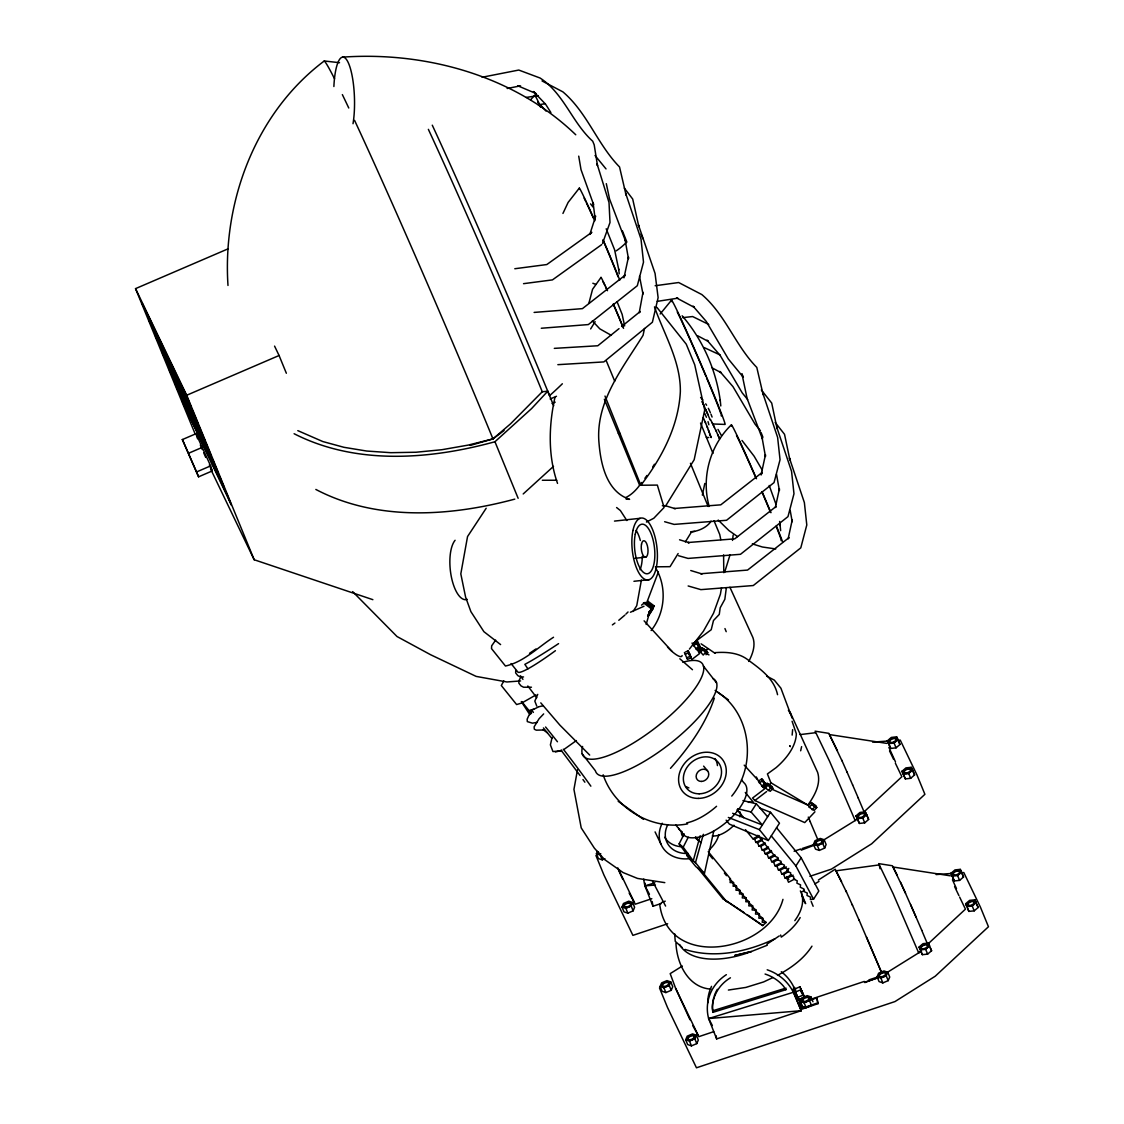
<?xml version="1.0" encoding="UTF-8"?>
<svg xmlns="http://www.w3.org/2000/svg" width="1124" height="1124" viewBox="0 0 1124 1124"><rect width="100%" height="100%" fill="white"/><g stroke="black" fill="none" stroke-linecap="round" stroke-linejoin="round"><path stroke-width="1.5" d="M733.143 535.122L732.511 540.419M515.747 670.368L515.649 672.883L517.799 675.622L520.384 676.957L523.531 676.957M726.202 631.674L724.952 628.569M645.148 883.183L644.951 885.895L652.974 906.253L661.263 903.485M785.943 988.08L785.831 989.71L712.855 1012.359L712.461 1006.795A39.972 37.022 4.1 0 1 713.726 997.775M781.292 971.698A45.002 41.686 4.1 0 1 793.699 986.886L793.319 992.295L801.201 1010.701L716.648 1038.927L708.626 1018.569A45.002 41.686 4.1 0 1 726.371 974.677M742.163 894.788L746.224 898.104L745.788 901.729L749.385 901.954L748.767 905.874L752.729 906.042L752.125 909.976L756.087 910.145L755.483 914.065L759.445 914.248L758.826 918.168L762.803 918.336L762.184 922.27L766.146 922.439L762.662 925.558L722.69 898.483L698.088 868.431M588.864 303.325L592.573 289.261L601.017 277.417M729.504 879.319L733.565 882.635L733.087 886.218L736.557 886.288L735.953 890.222L739.915 890.391L739.437 893.973L742.866 894.001L742.261 897.921L746.224 898.104M554.933 397.46C548.709 425.673 547.866 455.852 557.532 483.39M721.51 587.768L720.386 594.245L713.515 613.24L703.329 631.351L689.391 649.11M730.01 554.919L724.615 572.355M641.383 580.125L636.746 605.681L633.079 611.47M776.558 827.714L801.159 857.767L818.834 891.009L813.551 899.186L810.348 899.551L810.629 897.177L807.004 895.463L807.271 893.074L803.646 891.36L803.913 888.986L800.288 887.258L800.555 884.883L796.93 883.169L797.211 880.78L793.586 879.066L793.769 876.875L790.425 875.217L790.692 872.842L787.067 871.114L787.418 869.119L784.116 867.503L784.383 865.129L780.759 863.415L781.068 861.363L777.766 859.748L778.075 857.71L774.773 856.095L757.745 835.287M577.483 769.856L573.942 789.385L581.22 827.896L594.357 848.142L604.529 859.523L623.075 872.561L637.533 878.434L664.804 882.635M639.275 312.458L642.998 292.31L642.984 294.095L639.514 276.265M782.964 899.341C769.055 952.267 668.541 970.757 659.746 904.637L661.98 902.347L665.239 901.167M649.574 612.482L646.174 624.48M726.329 587.922L724.839 599.289L720.189 607.789L719.276 614.407L713.487 620.518L711.225 629.721L696.346 640.792L700.969 652.046M792.645 729.631L792.139 735.096M713.698 831.339L704.411 873.573L695.784 866.548L686.848 855.631L695.475 862.656L704.411 873.573M644.516 328.447L643.068 335.303C622.724 368.265 595.088 401.858 599.022 443.249C600.778 464.437 606.749 491.778 629.581 499.323L626.18 499.197M702.345 495.122L704.804 483.475M623.975 277.825L628.471 256.975L628.471 258.773L624.902 238.794L625.38 240.662L609.559 199.018L606.3 183.648M775.405 507.289L779.41 488.743L779.396 490.486L776.515 474.342M788.205 538.508L792.223 519.976L792.209 521.719L790.186 510.408M800.667 750.804L801.609 746.631M552.109 737.414L550.395 744.889L552.952 751.549L559.569 750.944M700.168 835.806L693.227 860.829L683.195 847.187L679.121 843.871L684.207 833.896M695.475 862.656L703.343 834.303M702.711 649.138L706.406 651.962L705.099 651.709M595.706 216.131L589.805 234.424L591.814 232.317L546.812 264.547L514.806 268.734M714.33 698.116C705.563 724.559 688.759 747.629 670.494 768.324M602.52 243.36L610.009 222.482L609.011 202.517L597.013 163.683L597.49 165.593L594.203 144.856L592.727 141.231C572.088 122.642 563.897 93.475 540.068 78.02L518.782 70.053L482.098 77.247M646.609 603.082L658.411 571.891M604.909 858.68L602.253 859.846L598.389 858.567L596.423 853.776L597.392 851.388M622.008 907.068L623.455 903.485L628.766 901.181L632.629 902.446L634.596 907.251L633.149 910.833L627.838 913.138L623.975 911.873L622.008 907.068L625.871 908.347L631.182 906.028L632.629 902.446M813.523 844.335L814.97 840.752L820.281 838.448L824.145 839.712L826.112 844.517L824.665 848.086L819.368 850.404L815.504 849.14L813.523 844.335L817.387 845.599L822.698 843.295L824.145 839.712M562.941 213.448L568.112 202.432L579.338 188.073M660.111 986.451L661.643 982.868L666.968 980.606L670.775 981.926L672.742 986.717L671.211 990.314L665.872 992.576L662.078 991.256L660.111 986.451L663.905 987.785L669.244 985.509L670.775 981.926M685.682 1039.756L687.214 1036.159L692.553 1033.897L696.346 1035.218L698.313 1040.023L696.782 1043.606L691.457 1045.882L687.649 1044.547L685.682 1039.756L689.49 1041.077L694.815 1038.815L696.346 1035.218M811.008 996.96L809.477 1000.557L811.444 1005.348L806.105 1007.624L802.311 1006.289L800.344 1001.498L801.876 997.901L807.201 995.639L811.008 996.96L812.975 1001.765M877.099 976.77L878.631 973.187L883.956 970.925L887.763 972.246L889.73 977.037L888.199 980.634L882.86 982.896L879.066 981.575L877.099 976.77L880.893 978.105L886.218 975.829L887.763 972.246M537.75 694.365L534.827 701.109L536.766 706.083M683.195 847.187L688.267 837.211M748.767 661.432C752.546 654.252 755.75 645.555 752.897 637.533L729.926 587.262M521.03 676.803L518.951 680.624L518.852 683.153L521.002 685.879L523.587 687.228L531.455 687.214M503.819 680.947L501.318 685.528L516.604 704.551L521.719 703.048L535.909 694.955M649.279 611.92L649.827 610.978M651.33 610.177L652.299 608.154L651.119 608.899M590.634 328.939L595.13 321.647M678.137 553.556L670.044 566.679L655.32 566.819M685.345 541.894L691.639 531.694M650.29 612.468L654.308 606.019L647.536 600.947M649.18 614.94L653.213 608.477L645.078 602.394L641.537 605.148M660.181 313.989L671.604 300.066M737.653 808.718L751.057 811.978L756.34 803.815L767.622 816.797M770.53 812.287L779.466 823.204L768.296 840.541L759.36 829.624L770.53 812.287L759.599 808.001M787.067 871.114L788.823 868.388M813.551 899.186L795.89 865.944L801.159 857.767M486.172 508.259L467.542 536.555L460.812 573.886L465.617 597.181L470.9 611.653L483.91 631.688L500.602 644.586M811.964 946.155C803.758 959.053 790.734 968.214 777.485 975.379M731.752 796.073C756.958 765.795 751.31 713.698 717.548 692.117M769.28 785.044L770.881 782.74L767.411 773.944L776.108 767.636A70.671 38.076 -22.3 0 0 796.326 733.761L792.083 721.243M772.329 789.385L807.861 805.079C814.436 795.862 821.279 783.976 817.612 772.343L790.327 712.658L788.36 710.171M495.67 640.118L491.68 645.794L491.511 648.604L505.449 666.026C523.77 662.05 538.045 647.185 553.528 637.252M624.368 276.321L625.225 275.141L582.429 308.636L534.111 312.416M775.434 507.514L776.248 506.362L734.745 538.846L687.874 542.527L689.265 542.737L679.556 539.787M788.233 538.733L789.062 537.595L747.558 570.079L700.688 573.746M639.373 312.655L640.23 311.488L621.67 326.48M532.059 711.169L528.772 715.623L527.142 719.219L527.325 721.608L532.425 723.168L537.37 722.339M649.742 612.524L647.86 614.983M647.705 616.247L651.189 610.613L649.236 612.215M651.133 630.536C664.972 613.198 667.192 587.936 656.065 568.603M648.731 612.383L651.555 608.941L653.213 608.477M707.769 652.721L706.856 650.852L701.994 647.719L699.409 650.684L703.217 655.067L705.802 652.089L707.769 652.721L706.055 654.702M700.322 652.566L702.907 649.588L701.994 647.719M767.088 783.302L764.503 786.266L765.374 788.121L770.263 791.31L772.834 788.331L771.977 786.491L767.088 783.302L767.959 785.142L772.834 788.331M765.374 788.121L767.959 785.142M768.254 790.636L770.825 787.657M811.008 802.452L808.437 805.43L809.308 807.271L814.183 810.46L816.769 807.496L815.898 805.641L811.008 802.452L814.76 806.821L816.769 807.496M809.308 807.271L811.879 804.306M812.174 809.8L814.76 806.821M562.351 383.776A284.878 120.858 -22.6 0 1 549.524 395.704L547.753 391.222L542.274 391.756L510.437 423.917L492.958 438.894L470.141 445.455M432.276 125.185A227.989 6.027 66.7 0 1 547.753 391.222L531.568 408.602L494.953 441.746C429.846 459.604 355.971 465.322 294.109 433.724M530.626 99.713L534.799 95.273M731.443 424.76C710.017 445.329 701.039 477.798 709.188 506.404M543.665 713.909L539.042 718.784L534.125 726.849L534.307 729.223L536.288 730.164L544.353 729.968M814.942 811.823L804.742 822.585L754.836 800.555L752.574 798.026L764.362 789.048L762.859 785.929M625.942 614.069L628.035 611.976M553.5 466.362L523.194 493.956M921.174 951.297L886.991 972.583M864.061 811.865L901.87 776.726L895.364 763.168M887.398 740.842L891.304 737.442L896.601 736.838L897.992 739.634L899.959 744.439L896.053 747.839L890.756 748.444L887.398 740.842L890.756 748.444M888.789 743.638L894.086 743.034L897.992 739.634M902.024 771.303L905.916 767.903L911.213 767.313L912.618 770.109L914.585 774.9L910.679 778.3L905.382 778.904L902.024 771.303L905.382 778.904M856.052 815.841L859.958 812.441L865.255 811.837L866.646 814.647L868.627 819.438L864.721 822.838L859.424 823.442L856.052 815.841L859.424 823.442M903.415 774.113L908.712 773.509L912.618 770.109M857.457 818.651L862.754 818.047L866.646 814.647M951.016 873.292L954.979 869.906L960.261 869.372L961.568 872.21L963.535 877.001L959.573 880.387L954.304 880.935L951.016 873.292L954.304 880.935M952.323 876.13L957.606 875.582L961.568 872.21M965.642 903.766L969.605 900.38L974.873 899.832L976.194 902.67L972.232 906.056L966.949 906.604L965.642 903.766L968.916 911.395L974.199 910.847L978.161 907.475L974.873 899.832M919.081 947.04L923.043 943.654L928.312 943.106L929.618 945.944L925.656 949.33L920.387 949.878L919.081 947.04L922.354 954.669L927.623 954.121L931.585 950.749L928.312 943.106M618.776 620.279L624.888 615.109M339.532 62.705L324.26 60.977C255.696 112.47 222.426 201.28 227.989 285.454M815.35 732.736L800.077 734.604M818.384 880.036L835.244 869.231L846.47 892.105M818.975 881.413L814.886 883.871M619.029 328.63L597.813 345.756L554.301 348.37M691.555 659.718L699.409 653.718L697.175 649.054M754.836 800.555L766.624 791.563M297.804 430.632L322.813 441.549L343.972 447.31L366.747 451.047L390.857 452.691L416.006 452.241L441.887 449.712L468.174 445.104L492.958 438.894L504.072 430.52M576.387 740.576L564.417 749.118M601.705 244.611L552.446 279.89L523.531 283.67M695.854 641.537L692.581 643.897L697.105 650.065L700.364 647.705L695.854 641.537L699.114 646.806L697.526 645.092M693.494 645.78L696.768 643.42M695.756 648.871L699.016 646.497L700.364 647.705M758.475 781.18L761.749 778.806L766.245 784.988L762.985 787.348L758.475 781.18L759.852 782.43M759.346 783.021L762.62 780.646L761.749 778.806M761.608 786.112L764.868 783.737L766.245 784.988M612.383 624.888L614.94 623.047M529.516 653.325L535.979 648.955M779.269 935.927L766.919 944.174L767.242 945.242L751.366 951.508L734.703 955.498L751.366 951.508A66.119 35.631 -22.3 0 1 679.584 944.483M705.254 650.487L707.727 648.857M823.442 840.148L858.019 818.778M918.575 952.702L921.582 951.199M529.011 710.663L533.703 709.258A66.119 7.334 -38.6 0 0 538.607 706.799M682.352 966.036L670.185 973.637L675.594 988.249L689.967 1019.735M801.482 892.189L804.461 890.334M630.452 612.229L643.982 606.258M745.465 829.681L752.911 838.785L759.136 835.554M752.911 838.785L754.569 839.052L759.234 836.621M754.569 839.052L755.904 842.452L762.142 839.207M755.904 842.452L757.562 842.719L762.241 840.288M757.562 842.719L758.911 846.105L765.135 842.86M758.911 846.105L760.681 846.316L765.36 843.885M760.681 846.316L762.255 850.208L768.493 846.962M762.255 850.208L763.913 850.475L768.591 848.044M763.913 850.475L765.219 853.804L771.443 850.573M765.219 853.804L766.99 854.029L771.668 851.599M766.99 854.029L768.563 857.907L774.801 854.676M768.563 857.907L770.263 858.23L774.928 855.8M770.263 858.23L771.724 861.757L777.949 858.525M771.724 861.757L773.509 861.982L778.173 859.551M773.509 861.982L775.082 865.859L781.306 862.614M775.082 865.859L776.853 866.07L781.531 863.654M776.853 866.07L778.426 869.962L784.65 866.716M778.426 869.962L780.211 870.173L786.435 866.941M780.211 870.173L781.784 874.051L788.008 870.819M781.784 874.051L783.569 874.275L788.233 871.845M783.569 874.275L785.142 878.153L791.366 874.908M785.142 878.153L786.926 878.364L793.151 875.132M794.724 879.01L788.5 882.256L786.926 878.364M646.426 522.056L653.775 518.276L664.087 507.486L657.343 485.09L639.64 485.259A66.639 37.036 -87 0 1 625.689 497.581M772.862 977.571L763.618 981.94L745.816 987.434L728.38 990.047M775.04 938.695C747.643 951.789 714.695 958.955 685.05 949.443M195.084 433.794L135.54 288.629L227.905 248.91M135.54 288.629L186.71 395.241L279.075 355.507L286.353 373.252M182.383 439.568L195.998 433.709L210.624 465.898L212.225 470.956L198.597 476.815L182.383 439.568L198.597 476.815M188.888 453.127L202.503 447.268M196.995 471.757L210.624 465.898M550.17 398.992L556.478 396.28M552.024 403.502L555.186 402.153M685.668 651.878L688.155 650.81L691.162 657.835L687.438 659.437L684.418 652.412M685.303 654.252L689.04 652.651L690.586 656.486L688.9 652.679M686.806 657.765L690.543 656.163M799.881 986.802L794.232 989.232L798.799 999.882L804.447 997.438L799.881 986.802L804.447 997.438M795.567 992.014L801.229 989.584M797.857 997.339L803.505 994.909M800.344 1001.498L804.138 1002.819L809.477 1000.557M801.243 850.151L814.83 844.995M864.806 982.587L878.392 977.416M794.331 993.728L796.031 993.138L795.216 988.136L793.516 988.727L794.331 993.728L801.201 1010.701L708.626 1018.569L712.377 1025.538M810.755 999.967L816.895 997.873L818.033 1003.648L801.005 1009.493M796.031 993.138L802.381 1008.13L817.71 1002.875L816.895 997.873M651.808 898.694L635.257 904.216L617.835 867.911M794.092 851.219L800.724 849.013M802.255 848.494L812.989 844.911M667.642 923.773L632.896 935.365L603.925 874.992L595.931 855.505M809.898 876.313L831.409 869.133L871.662 843.801L924.897 794.303L916.903 774.829L900.254 740.126L896.797 740.379M713.712 1031.677L698.819 1036.651L675.594 988.249M811.331 999.11L864.272 981.435L864.651 982.207L878.49 977.683M868.88 979.903L876.551 977.346M654.913 882.804L644.951 885.895A45.002 41.686 4.1 0 1 643.771 879.109M712.967 1010.715L784.285 988.6M708.626 1018.569L793.319 992.295A45.002 41.686 4.1 0 0 767.186 969.801M533.703 709.258L531.357 709.947A380.46 122.53 49.2 0 1 533.408 712.377M654.308 606.019L652.665 606.468L647.241 602.408M555.411 751.998L561.691 750.396L559.429 750.958M514.778 499.126C450.176 516.492 376.779 521.466 315.844 489.446M539.169 706.687L543.313 705.689M687.621 823.864C652.496 830.791 614.519 808.83 603.152 774.815M507.135 88.487L520.567 85.846M526.201 97.437L538.199 95.582M655.166 285.735L678.671 282.531L701.854 294.572C725.5 314.692 735.279 345.461 756.789 367.422L763.14 394.679L762.69 392.824L777.611 437.362L780.042 459.744L774.029 482.603L726.54 520.286L674.133 524.402L664.635 521.719M657.287 301.358L677.884 298.169L676.564 297.944L694.267 307.386L693.072 306.164L706.209 321.38L728.296 358.921L743.371 377.313L741.924 373.8L747.109 398.5L762.465 438.908L761.988 437.096L765.444 456.47L765.458 454.728L761.089 474.96L762.297 472.347L720.793 504.831L673.922 508.512M682.76 317.642L692.623 316.547L708.78 324.471M538.27 104.743L545.154 103.773M691.71 531.75L694.716 531.399M614.491 521.086L640.006 518.319M634.877 558.319L645.85 557.125M633.936 581.291L649.25 579.633M655.433 884.995L644.951 885.895L649.447 894.254M541.29 328.25L588.344 324.569L637.308 285.721L643.504 262.145L641.003 239.075L625.618 193.159L626.082 195.07L619.535 166.97C597.364 144.322 587.276 112.611 562.899 91.873L542.035 80.942M520.609 680.933L506.938 681.973L476.14 676.395L430.604 654.73L397.025 636.535L352.641 591.617M872.575 742.135L888.143 741.011M936.137 874.57L953.433 873.32M960.36 872.814L963.816 872.561L980.465 907.251L988.46 926.738L935.224 976.222L894.971 1001.568L696.458 1067.8L667.473 1007.413L659.493 987.94M557.855 364.668L603.841 361.914L652.398 322.223L658.116 297.649L655.067 273.441L638.432 224.926L638.896 226.837L632.7 199.06L624.34 188.13M748.401 802.353L753.235 802.115L745.282 792.42M342.75 57.127C426.193 51.353 514.666 75.842 575.755 134.768M714.766 652.665C725.711 651.85 737.33 652.454 746.659 658.903C759.473 668.429 773.944 677.969 777.555 694.688M662.345 505.73L665.787 505.702L694.168 459.73L704.706 409.965L694.73 364.794L686.272 344.197L656.908 307.372M542.316 480.257L556.773 480.243M764.924 784.074L762.297 780.604M733.565 882.635L730.094 882.565L730.572 878.982L708.218 851.655M618.326 433.316L619.998 433.372M712.897 423.973L724.91 424.422A67.721 1.798 66.7 0 0 697.611 356.238A67.721 1.798 66.7 0 0 671.773 301.625M706.308 437.32L708.78 437.545M775.743 548.948L762.367 546.995L752.335 543.875M696.304 642.942C704.846 653.62 693.382 637.308 697.906 644.811M886.808 743.386L829.4 734.576L837.422 750.734M950.356 875.821L892.962 866.997L897.233 875.174M704.102 347.541L720.119 354.973M519.176 86.084L517.785 85.789L536.218 93.615M742.936 800.555L756.34 803.815M710.846 989.148C688.043 987.518 676.845 963.493 675.946 943.247M665.605 505.772L675.327 508.736M678.587 555.734L688.085 558.417L740.491 554.301L787.98 516.619L793.98 493.759L791.563 471.377L776.642 426.839L777.091 428.694L771.71 403.066L761.341 389.958M690.754 570.528L702.078 573.971M688.155 585.969L700.884 589.636L753.291 585.534L800.794 547.852L806.793 524.978L804.377 502.597L789.441 458.072L789.905 459.927L784.524 434.3L775.181 422.455M596.423 853.776L600.286 855.041L602.253 859.846M210.539 468.834L254.179 559.752L372.859 599.668M592.854 283.248L595.692 284.344M611.4 335.388L599.794 328.84L592.334 320.86M732.651 813.312L762.353 824.974L751.057 811.978M728.352 817.457L759.36 829.624M768.296 840.541L729.392 824.131L726.146 820.169M768.268 784.566L771.471 787.545L770.643 787.573M812.188 803.73L815.378 806.877L813.186 805.753M737.232 810.783L740.21 812.09M705.886 653.494L708.991 654.885M766.723 676.142L774.324 680.132L780.913 688.211L792.125 718.166M697.892 335.893L708.218 341.401L707.01 340.179L720.161 355.395L742.247 392.922L747.629 399.498M712.166 367.913L721.018 372.62L719.824 371.412L732.96 386.614L755.061 424.155L760.442 430.731M715.103 653.325L701.123 643.841M770.881 782.74L807.861 805.079M737.541 536.598L728.942 530.57L718.208 520.075M722.69 898.483L744.229 912.744M747.109 914.641L762.662 925.558M770.207 787.32L769.252 786.603M543.243 729.855L547.514 732.862M715.131 690.431L728.478 699.929M618.2 801.328L643.518 819.382M643.434 602.843L651.555 608.941M616.598 507.542L620.378 510.549L626.869 520.553M696.065 838.602L701.025 842.635M732.497 882.986L736.557 886.288M735.855 887.075L739.915 890.391M738.805 890.686L742.866 894.001M745.31 898.638L749.385 901.954M748.668 902.741L752.729 906.042M752.026 906.829L756.087 910.145M755.37 910.932L759.445 914.248M758.728 915.034L762.803 918.336M762.086 919.123L766.146 922.439M704.622 651.372L702.992 649.742M692.468 669.721L679.837 658.762M702.907 649.588L705.802 652.089M681.973 947.349L675.257 941.336L674.625 933.693M589.678 755.061L559.921 725.163L540.784 702.865M764.741 783.948L762.479 780.969M672.068 651.428L644.108 620.841M534.729 92.8L533.478 91.522L545.576 104.181L550.886 112.569M667.516 647.073L669.792 649.433A16.326 4.117 46.9 0 0 682.128 655.545M812.736 805.346L812.02 804.517M540.616 105.038L545.983 111.065M700.603 397.446L702.781 399.905M744.2 765.149L757.829 780L756.368 776.965M682.156 315.774C702.711 339.603 716.044 369.852 720.315 400.987M742.009 440.468L754.148 456.246L762.03 469.734M529.446 711.155L531.469 713.557M531.273 713.347L521.873 701.798M703.61 766.132L707.642 770.952M543.426 727.931L551.842 738.398M741.503 779.873L743.624 782.473A39.902 18.153 -39.3 0 1 724.249 823.934A39.902 18.153 -39.3 0 1 681.58 831.479M771.289 835.891L795.89 865.944M737.063 809.645L743.596 817.612M695.517 836.832L698.777 840.808M709.469 854.858L712.658 858.75M724.376 873.067L726.511 875.666M675.763 825.002L684.277 835.399M702.163 871.746L726.764 901.799M595.018 155.463L606.019 168.923M590.522 203.865L593.036 207.013M511.055 663.539L517.939 672.152A66.119 7.334 -38.6 0 0 555.425 650.698M536.752 697.709L527.816 685.991M703.343 665.97L716.55 682.9M582.162 753.825L595.383 770.769A75.336 21.946 -37.9 0 0 670.143 743.61A75.336 21.946 -37.9 0 0 712.855 678.531M561.157 750.298L580.096 775.546M679.121 843.871L689.153 857.514M762.62 780.646L764.868 783.737M582.963 779.55L584.873 782.206M527.915 668.822L524.838 664.368A66.133 4.932 -34.7 0 0 558.572 643.631M520.44 675.777L522.955 679.388M697.161 644.586L696.304 643.068M785.831 989.71L783.625 986.324A39.972 37.022 4.1 0 0 765.079 974.044M521.311 701.559L529.755 714.569M652.51 881.188L665.605 906.07M786.884 876.565L788.781 879.502M803.112 899.678L805.627 903.654L801.581 893.763L802.929 898.16A66.133 35.378 -17 0 1 803.66 901.153M705.717 403.853L706.603 405.244M717.983 429.396L721.425 435.592M709.581 433.99L710.003 434.3M789.399 712.054L790.509 713.838M698.566 645.654L699.016 646.441M629.173 893.13L633.739 901.448M692.735 1025.566L698.06 1035.26M899.959 744.439L896.601 736.838M914.585 774.9L911.213 767.313M708.331 408.307L709.174 410.049M712.166 422.582L714.499 427.429M709.609 434.454L711.253 437.559L706.968 426.418M868.627 819.438L865.255 811.837M841.539 881.581L835.933 870.833L879.235 864.89L879.994 868.726M889.534 750.902L893.636 759.431M954.585 886.555L958.913 895.589M959.643 897.107L965.432 909.147L927.623 944.301L921.68 930.208M697.344 640.778L701.418 649.265M692.075 642.998L692.763 644.445M691.162 657.835L688.155 650.81M655.081 831.901L660.884 843.998M274.565 346.108L279.075 355.507M209.331 464.929L212.225 470.956M952.449 879.811L956.51 888.648M888.887 747.39L895.477 761.889M704.607 413.098L705.451 414.981M606.201 228.776L614.575 249.725L618.79 269.816M617.118 301.836L622.162 314.411L624.635 325.96M688.45 652.637L689.321 654.575M976.84 904.637L978.161 907.475M963.535 877.001L960.261 869.372M967.609 908.557L968.916 911.395M930.279 947.911L931.585 950.749M921.048 951.831L922.354 954.669M618.495 869.976L622.808 879.432M900.633 882.298L916.186 917.395M905.551 893.243L892.442 865.775L878.687 863.625L893.116 893.664L918.758 953.026M841.988 760.808L828.88 733.354L815.125 731.19L829.554 761.229L855.195 820.604M846.021 890.967L852.498 905.354M709.413 410.555L710.368 412.719M716.199 431.194L710.537 419.519M702.135 401.423L710.213 419.983M702.233 401.9L703.933 405.666M689.588 655.503L690.15 656.683L689.56 655.137M841.75 760.161L847.159 772.427M852.175 904.511L859.284 920.64M715.707 429.874L719.43 438.599M800.934 990.862L801.3 991.691M910.581 904.469L921.792 930.377M847.018 772.033L852.624 784.959M859.115 920.135L881.413 972.246M200.311 444.978L202.334 449.642M203.683 452.747L205.72 457.398M717.927 434.89L719.655 438.894M705.661 409.361L707.965 414.686M689.349 654.969L688.464 652.861M852.61 784.861L858.23 797.942M866.478 936.995L881.623 972.625M808.282 817.092L810.306 821.784M705.802 415.768L706.42 417.271M703.273 417.65L705.647 423.031M817.71 1002.875L818.033 1003.648M800.976 991.41L801.342 992.267M799.656 998.632L802.381 1008.13M858.118 797.773L864.454 812.736M810.151 821.56L818.061 840.204M769.209 485.456L775.869 503.988M705.212 422.202L707.684 427.907M714.021 520.721L719.739 534.504L720.793 539.632M606.243 360.678L614.73 381.219M802.03 993.405L802.353 994.192M972.232 906.056L974.199 910.847M957.606 875.582L959.573 880.387M908.712 773.509L910.679 778.3M894.086 743.034L896.053 747.839M641.031 234.031L642.97 238.794M925.656 949.33L927.623 954.121M862.754 818.047L864.721 822.838M700.533 423.031L712.995 453.408M690.445 463.299L708.162 506.488M886.218 975.829L888.199 980.634M880.893 978.105L882.86 982.896M822.698 843.295L824.665 848.086M817.387 845.599L819.368 850.404M811.177 901.49L813.13 906.267M604.347 399.231L639.64 485.259A289.95 156.222 -22.3 0 0 641.79 482.477M804.138 1002.819L806.105 1007.624M547.753 391.222L553.711 405.764M494.953 441.746L518.136 498.283M694.815 1038.815L696.782 1043.606M669.244 985.509L671.211 990.314M689.49 1041.077L691.457 1045.882M631.182 906.028L633.149 910.833M663.905 987.785L665.872 992.576M625.871 908.347L627.838 913.138M186.71 395.241L254.179 559.752M710.986 414.208L712.082 417.06M604.993 396.055L640.849 485.301C661.6 458.114 678.545 426.446 680.343 391.672C680.779 361.324 664.186 334.685 654.491 306.852M622.345 230.729L626.855 242.025M761.06 432.515L762.943 437.292M708.401 429.986L709.441 432.684M793.699 986.886L795.202 991.649M798.7 1002.763L801.201 1010.701M195.998 433.709L197.599 438.782M780.646 935.013L781.278 937.107A66.133 35.378 -17 0 0 800.162 917.577M708.022 421.641L708.865 424.732M716.143 1035.808L716.648 1038.927M652.201 901.56L652.974 906.253M578.719 156.138L581.024 169.682L593.584 204.54L593.093 202.657L595.214 219.616M779.606 521.438L780.154 525.681M712.855 1012.359L712.349 1008.439A39.972 37.022 4.1 0 1 730.431 977.796M780.042 524.655L780.646 530.64M720.203 399.961L720.807 405.947M618.706 268.987L619.198 273.834M723.589 554.905L723.8 572.678M626.475 242.278A41.209 22.227 -25.9 0 1 616.219 250.863M324.26 60.977A269.072 7.123 66.7 0 1 334.531 78.75M342.356 94.613A269.072 7.123 66.7 0 1 348.763 108.002M354.58 120.394A269.072 7.123 66.7 0 1 492.958 438.894M428.37 129.344A224.884 5.957 66.7 0 1 542.274 391.756M333.884 86.52A41.209 10.327 88.2 0 1 347.808 61.722A41.209 10.327 88.2 0 1 353.02 123.724M579.478 189.352A54.851 1.447 66.7 0 1 594.807 220.768M603.251 240.171A54.851 1.447 66.7 0 1 619.76 280.213M584.115 198.119A47.334 1.25 66.7 0 1 585.801 201.547M586.391 202.798A47.334 1.25 66.7 0 1 593.346 218M602.928 239.932A47.334 1.25 66.7 0 1 618.059 276.827M534.94 96.552A54.851 1.447 66.7 0 1 540.672 106.738M537.764 102.186A47.334 1.25 66.7 0 1 540.363 106.892M601.087 278.176A32.919 0.871 66.7 0 1 607.48 290.709M613.311 303.93A32.919 0.871 66.7 0 1 623.553 328.349M602.787 281.562A28.395 0.745 66.7 0 1 604.895 285.496M605.499 286.789A28.395 0.745 66.7 0 1 606.918 289.823M613.409 304.435A28.395 0.745 66.7 0 1 622.724 326.705M731.612 426.333A67.721 1.798 66.7 0 1 756.494 478.712M762.353 492.298A67.721 1.798 66.7 0 1 770.952 512.699M776.6 526.482A67.721 1.798 66.7 0 1 782.613 541.852M736.529 435.592A58.434 1.546 66.7 0 1 755.862 477.869M761.903 491.876A58.434 1.546 66.7 0 1 770.488 512.333M776.108 526.173A58.434 1.546 66.7 0 1 781.096 540.588M677.266 312.022A58.434 1.546 66.7 0 1 705.97 376.414M706.589 377.903A58.434 1.546 66.7 0 1 720.709 413.295M721.102 414.545A58.434 1.546 66.7 0 1 721.243 415.894M654.449 464.24A289.95 156.222 -22.3 0 1 652.665 467.05M646.946 475.466A289.95 156.222 -22.3 0 1 644.923 478.276M711.028 521.157A16.326 8.795 -22.3 0 1 690.782 531.75M467.261 599.359A31.149 12.406 83.8 0 1 451.427 577.216A31.149 12.406 83.8 0 1 455.094 540.279M636.198 530.416A24.925 9.919 83.8 0 1 640.329 540.475M642.296 556.366A24.925 9.919 83.8 0 1 640.048 569.77M682.858 662.261A75.336 21.946 -37.9 0 1 663.497 721.341A75.336 21.946 -37.9 0 1 582.597 746.462M716.564 806.287A39.902 18.153 -39.3 0 1 686.652 822.909M740.561 813.537A19.459 8.851 -39.3 0 1 739.704 816.755M733.93 825.213A19.459 8.851 -39.3 0 1 712.363 835.806M714.934 758.503A20.443 16.972 -39.9 0 1 717.435 765.584M688.886 787.91A20.443 16.972 -39.9 0 1 686.146 786.575M892.807 742.894A3.625 1.953 -22.3 0 1 889.52 741.348A3.625 1.953 -22.3 0 1 894.128 738.552A3.625 1.953 -22.3 0 1 895.814 741.081M895.252 741.643A3.625 1.953 -22.3 0 1 893.692 742.599M907.433 773.368A3.625 1.953 -22.3 0 1 904.146 771.823A3.625 1.953 -22.3 0 1 908.754 769.027A3.625 1.953 -22.3 0 1 910.44 771.542M909.878 772.118A3.625 1.953 -22.3 0 1 909.161 772.638M864.974 814.914A3.625 1.953 -22.3 0 1 862.361 817.598M858.539 817.654A3.625 1.953 -22.3 0 1 860.296 814.254A3.625 1.953 -22.3 0 1 864.876 814.408M816.6 844.728A3.625 1.953 -22.3 0 1 816.712 841.778A3.625 1.953 -22.3 0 1 821.56 840.499A3.625 1.953 -22.3 0 1 821.461 843.436M820.731 843.955A3.625 1.953 -22.3 0 1 819.003 844.686M629.932 906.169A3.625 1.953 -22.3 0 1 624.312 906.913A3.625 1.953 -22.3 0 1 627.937 903.19A3.625 1.953 -22.3 0 1 630.494 905.607M600.792 853.734A3.625 1.953 -22.3 0 1 598.46 851.823M545.576 727.003A380.46 122.53 49.2 0 1 557.462 741.756M563.279 749.188A380.46 122.53 49.2 0 1 590.859 786.168M718.896 834.598A31.149 26.231 -25.6 0 1 709.019 849.955M690.122 858.581A31.149 26.231 -25.6 0 1 662.219 823.232M688.085 853.411A24.925 20.991 -25.6 0 1 667.67 824.918M681.72 846.751A24.925 20.991 -25.6 0 1 664.621 837.296M679.613 829.835A8.275 6.969 -25.6 0 1 678.671 828.276M682.83 836.523A8.275 6.969 -25.6 0 1 681.58 831.31M800.358 890.925A66.119 35.631 -22.3 0 1 794.823 920.654M967.792 905.241A3.625 1.953 -22.3 0 1 970.223 902.052A3.625 1.953 -22.3 0 1 974.424 902.361A3.625 1.953 -22.3 0 1 971.979 905.551M970.209 906.042A3.625 1.953 -22.3 0 1 968.129 905.649M707.698 1002.945A45.002 41.686 4.1 0 1 711.534 986.338M714.162 996.328A39.972 37.022 4.1 0 1 717.323 989.331M953.503 875.174A3.625 1.953 -22.3 0 1 956.046 871.409A3.625 1.953 -22.3 0 1 959.798 872.955M959.446 873.545A3.625 1.953 -22.3 0 1 958.898 874.121M958.182 874.641A3.625 1.953 -22.3 0 1 957.353 875.076M662.345 986.184A3.625 1.953 -22.3 0 1 666.125 982.559A3.625 1.953 -22.3 0 1 668.625 984.947M668.077 985.523A3.625 1.953 -22.3 0 1 666.532 986.479M665.647 986.802A3.625 1.953 -22.3 0 1 662.682 986.577M689.518 1040.29A3.625 1.953 -22.3 0 1 689.279 1036.876A3.625 1.953 -22.3 0 1 694.618 1036.735A3.625 1.953 -22.3 0 1 690.333 1040.262M885.066 975.843A3.625 1.953 -22.3 0 1 879.418 976.644A3.625 1.953 -22.3 0 1 882.958 972.92A3.625 1.953 -22.3 0 1 885.614 975.267M927.848 946.703A3.625 1.953 -22.3 0 1 926.949 947.869M925.417 948.825A3.625 1.953 -22.3 0 1 924.518 949.134M922.101 949.204A3.625 1.953 -22.3 0 1 922.832 945.762A3.625 1.953 -22.3 0 1 927.848 945.635M789.722 745.788L790.284 746.519L789.722 745.788M768.128 784.229L771.738 787.362L768.128 784.229M812.062 803.393L815.673 806.526L812.062 803.393M703.062 648.632L706.659 651.779L703.062 648.632M762.662 779.958L765.388 783.807L762.662 779.958M800.836 988.951L803.59 995.442L800.836 988.951M186.823 396.505L142.186 303.508L191.333 407.52L186.823 396.505M193.82 413.562L149.183 320.565L198.33 424.563L193.82 413.562M200.156 429.003L155.519 336.02L204.666 440.018L200.156 429.003M206.493 444.458L161.856 351.461L211.003 455.473L206.493 444.458M213.265 460.981L168.628 367.984L217.775 471.982L213.265 460.981M219.742 476.787L175.119 383.79L224.266 487.788L219.742 476.787M226.809 494.012L182.186 401.015L231.333 505.013L226.809 494.012M632.938 530.514A31.149 12.406 83.8 0 0 646.005 579.773A31.149 12.406 83.8 0 0 654.941 536.654A31.149 12.406 83.8 0 0 632.938 530.514M635.271 534.209A24.925 9.919 83.8 0 0 645.724 573.619A24.925 9.919 83.8 0 0 652.875 539.113A24.925 9.919 83.8 0 0 635.271 534.209M641.523 544.072A8.275 3.288 83.8 0 0 644.993 557.167A8.275 3.288 83.8 0 0 647.368 545.702A8.275 3.288 83.8 0 0 641.523 544.072M698.313 798.405A25.543 21.201 -39.9 0 0 724.854 763.618A25.543 21.201 -39.9 0 0 684.165 763.927A25.543 21.201 -39.9 0 0 698.313 798.405M699.142 793.797A20.443 16.972 -39.9 0 0 720.386 765.964A20.443 16.972 -39.9 0 0 687.818 766.203A20.443 16.972 -39.9 0 0 699.142 793.797M701.348 781.461A6.786 5.634 -39.9 0 0 708.401 772.216A6.786 5.634 -39.9 0 0 697.597 772.3A6.786 5.634 -39.9 0 0 701.348 781.461M890.868 742.514A3.625 1.953 -22.3 0 0 896.081 739.353A3.625 1.953 -22.3 0 0 890.995 738.904A3.625 1.953 -22.3 0 0 890.868 742.514M905.494 772.975A3.625 1.953 -22.3 0 0 910.707 769.814A3.625 1.953 -22.3 0 0 905.621 769.378A3.625 1.953 -22.3 0 0 905.494 772.975M859.537 817.513A3.625 1.953 -22.3 0 0 864.749 814.352A3.625 1.953 -22.3 0 0 859.663 813.916A3.625 1.953 -22.3 0 0 859.537 817.513M817.078 844.307A3.625 1.953 -22.3 0 0 822.276 841.145A3.625 1.953 -22.3 0 0 817.204 840.696A3.625 1.953 -22.3 0 0 817.078 844.307M625.548 907.04A3.625 1.953 -22.3 0 0 630.761 903.879A3.625 1.953 -22.3 0 0 625.675 903.429A3.625 1.953 -22.3 0 0 625.548 907.04M969.141 905.494A3.625 1.953 -22.3 0 0 974.297 902.291A3.625 1.953 -22.3 0 0 969.169 901.926A3.625 1.953 -22.3 0 0 969.141 905.494M803.927 1001.47A3.625 1.953 -22.3 0 0 809.097 998.267A3.625 1.953 -22.3 0 0 803.955 997.887A3.625 1.953 -22.3 0 0 803.927 1001.47M804.166 1002.032A3.625 1.953 -22.3 0 0 809.322 998.829A3.625 1.953 -22.3 0 0 804.194 998.463A3.625 1.953 -22.3 0 0 804.166 1002.032M954.515 875.02A3.625 1.953 -22.3 0 0 959.685 871.817A3.625 1.953 -22.3 0 0 954.543 871.451A3.625 1.953 -22.3 0 0 954.515 875.02M663.694 986.422A3.625 1.953 -22.3 0 0 668.864 983.219A3.625 1.953 -22.3 0 0 663.722 982.854A3.625 1.953 -22.3 0 0 663.694 986.422M689.279 1039.728A3.625 1.953 -22.3 0 0 694.435 1036.525A3.625 1.953 -22.3 0 0 689.307 1036.145A3.625 1.953 -22.3 0 0 689.279 1039.728M880.682 976.742A3.625 1.953 -22.3 0 0 885.838 973.539A3.625 1.953 -22.3 0 0 880.71 973.173A3.625 1.953 -22.3 0 0 880.682 976.742M922.579 948.768A3.625 1.953 -22.3 0 0 927.736 945.565A3.625 1.953 -22.3 0 0 922.607 945.2A3.625 1.953 -22.3 0 0 922.579 948.768"/></g></svg>
